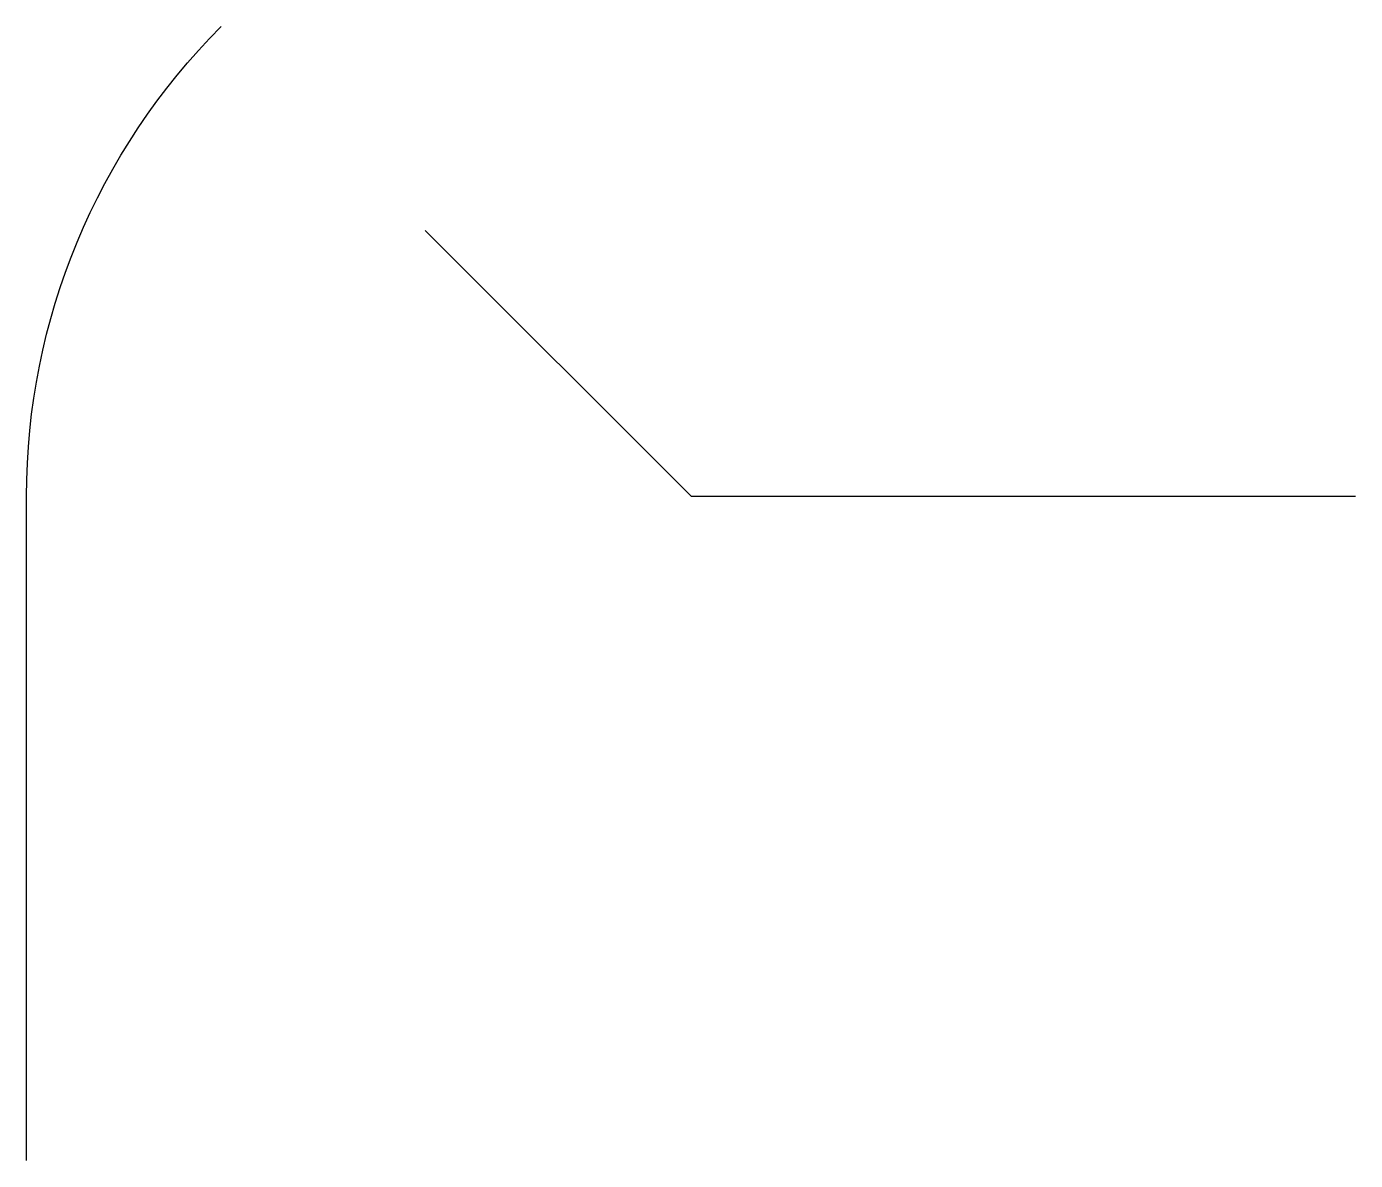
# Model space of a CAD drawing. Extents: x 10 to 30, y 10 to 27.1.
import ezdxf

# ---------------------------------------------------------------- set-up
doc = ezdxf.new("R2010")
doc.units = 0
doc.layers.get('0').update_dxf_attribs({"lineweight": 25, "true_color": 0xffffff})

msp = doc.modelspace()

# ---------------------------------------------------------------- linework, layer by layer
msp.add_lwpolyline([(10, 10), (10, 20, -0.198912), (12.929, 27.071)], format="xyb")
msp.add_lwpolyline([(16, 24), (20, 20), (30, 20)])

doc.saveas('drawing.dxf')
